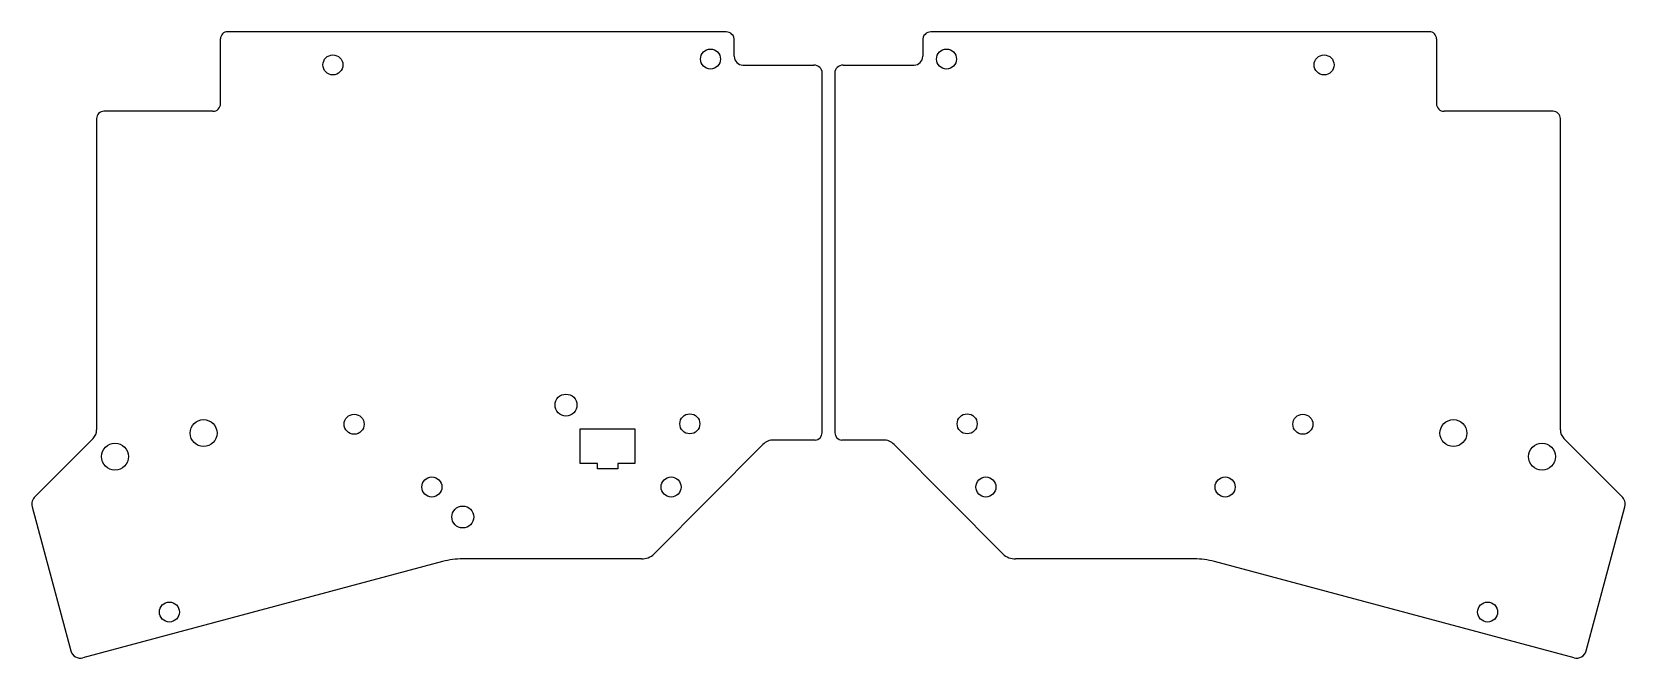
# Model space of a CAD drawing. Extents: x 24 to 279, y -141 to -41.
import ezdxf

# ---------------------------------------------------------------- set-up
doc = ezdxf.new("R2010")
doc.units = 0
doc.layers.add('BLACK', color=7, linetype='CONTINUOUS')

msp = doc.modelspace()

# ---------------------------------------------------------------- linework, layer by layer
at = {"layer": 'BLACK', "linetype": 'CONTINUOUS'}
for p, q in [((54.5516, -52.6675), (54.5516, -42.2857)), ((135.354, -41.1808), (55.6788, -41.181)), ((136.655, -45.0901), (136.655, -42.5393)), ((166.791, -42.5393), (166.791, -45.0901)), ((247.766, -41.181), (168.091, -41.1808)), ((248.894, -42.2857), (248.894, -52.6675)), ((138.048, -46.4883), (149.387, -46.4883)), ((150.723, -105.259), (150.723, -47.7825)), ((152.723, -47.7825), (152.723, -105.259)), ((154.058, -46.4883), (165.397, -46.4883)), ((34.7457, -55.0526), (34.7457, -104.785)), ((53.3384, -53.8806), (35.9141, -53.8806)), ((267.531, -53.8806), (250.107, -53.8806)), ((268.699, -104.785), (268.699, -55.0526)), ((24.9151, -115.428), (34.1904, -106.157)), ((112.047, -110.2), (112.047, -104.663)), ((112.047, -104.663), (120.759, -104.663)), ((120.759, -104.663), (120.759, -110.2)), ((149.592, -106.432), (142.966, -106.432)), ((160.479, -106.432), (153.853, -106.432)), ((269.255, -106.157), (278.53, -115.428)), ((141.246, -107.145), (123.847, -124.612)), ((179.598, -124.612), (162.199, -107.145)), ((114.79, -110.2), (112.047, -110.2)), ((114.79, -111.013), (114.79, -110.2)), ((118.041, -111.013), (114.79, -111.013)), ((120.759, -110.2), (118.041, -110.2)), ((118.041, -110.2), (118.041, -111.013)), ((24.4579, -117.079), (30.632, -140.133)), ((272.813, -140.133), (278.987, -117.079)), ((90.0528, -125.862), (32.5586, -141.234)), ((121.815, -125.428), (93.2403, -125.436)), ((210.205, -125.436), (181.63, -125.428)), ((270.887, -141.234), (213.392, -125.862))]:
    msp.add_line(p, q, dxfattribs=at)
at = {"layer": 'BLACK'}
for centre, radius in [((72.5139, -46.4648), 1.6), ((132.865, -45.523), 1.6), ((170.58, -45.523), 1.6), ((230.931, -46.4648), 1.6), ((109.765, -100.837), 1.75), ((51.8391, -105.319), 2.15), ((75.9049, -103.903), 1.6), ((129.562, -103.841), 1.6), ((173.883, -103.841), 1.6), ((227.54, -103.903), 1.6), ((251.606, -105.319), 2.15), ((37.6793, -109.078), 2.15), ((265.766, -109.078), 2.15), ((88.3297, -113.935), 1.6), ((126.566, -113.935), 1.6), ((176.879, -113.935), 1.6), ((215.115, -113.935), 1.6), ((93.2653, -118.728), 1.75), ((46.3781, -133.919), 1.6), ((257.067, -133.919), 1.6)]:
    msp.add_circle(centre, radius, dxfattribs=at)
for centre, radius, start, end in [((55.6362, -42.265), 1.0848, -272.252, -178.908), ((135.366, -42.4707), 1.29, -3.04686, 90.5368), ((168.079, -42.4708), 1.2901, -270.534, -176.958), ((247.809, -42.265), 1.0849, -1.09197, 92.2495), ((138.055, -45.0881), 1.4002, -179.918, -90.2611), ((165.39, -45.0882), 1.4001, -89.741, -0.077915), ((149.401, -47.8103), 1.3221, 1.20471, 90.5937), ((154.044, -47.8103), 1.322, 89.4043, 178.795), ((53.3385, -52.6676), 1.2131, -90.0036, 0.004534), ((250.107, -52.6676), 1.213, -180.005, -89.9941), ((35.8739, -55.009), 1.129, -272.042, -177.787), ((267.571, -55.0089), 1.129, -2.21805, 92.0445), ((32.8607, -104.82), 1.8854, -45.1482, 1.06408), ((142.902, -108.708), 2.2763, 88.3952, 136.663), ((149.496, -105.208), 1.2276, -85.5271, -2.38533), ((153.949, -105.208), 1.2276, -177.615, -94.4707), ((160.543, -108.708), 2.2764, 43.3376, 91.6035), ((270.585, -104.82), 1.8855, -181.061, -134.853), ((26.0655, -116.635), 1.6677, -226.384, -164.574), ((277.38, -116.635), 1.6678, -15.4247, 46.3818), ((121.917, -122.742), 2.6878, -92.176, -44.1068), ((181.528, -122.742), 2.6877, -135.894, -87.8229), ((93.0738, -136.313), 10.8784, 89.1228, 106.123), ((210.371, -136.314), 10.8795, 73.8774, 90.8764), ((32.142, -139.728), 1.5633, -164.982, -74.545), ((271.303, -139.727), 1.5635, -105.451, -15.0242)]:
    msp.add_arc(centre, radius, start, end, dxfattribs=at)

doc.saveas('drawing.dxf')
